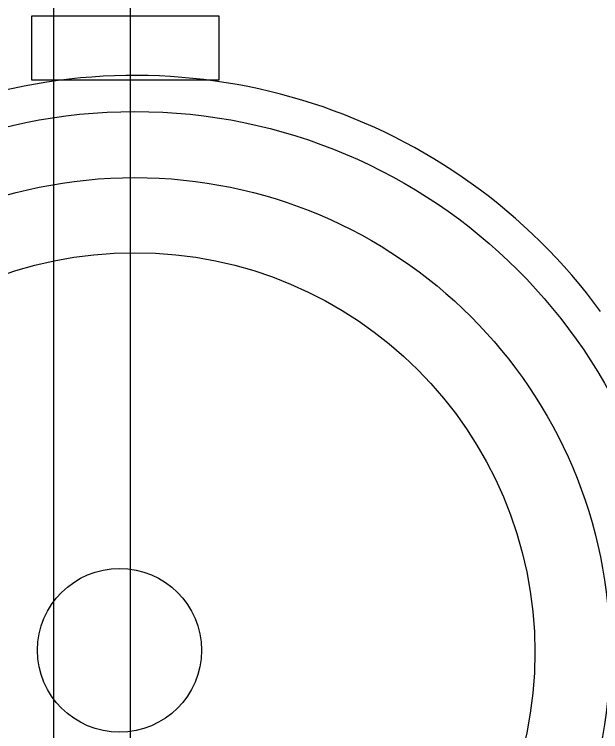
# Model space of a CAD drawing. Header units: inches. Extents: x 17051 to 22421, y 40046 to 42546.
# Drawn here: x 17242 to 17382, y 41607.1 to 41778.6 of the extents above; entities that cross this region are included whole.
import ezdxf

# ---------------------------------------------------------------- set-up
doc = ezdxf.new("R2010")
doc.units = ezdxf.units.IN
doc.header["$MEASUREMENT"] = 0
doc.layers.add('freecads.com', color=7, linetype='Continuous')

msp = doc.modelspace()

# ---------------------------------------------------------------- linework, layer by layer
at = {"layer": 'freecads.com', "ltscale": 0.5}
for p, q in [((17251.39, 41802.06), (17251.39, 40882.06)), ((17269.78, 40901.87), (17269.78, 41786.97))]:
    msp.add_line(p, q, dxfattribs=at)
at = {"layer": 'freecads.com'}
for p, q in [((17246.1, 41778.17), (17246.1, 41762.96)), ((17290.92, 41778.17), (17246.1, 41778.17)), ((17290.92, 41762.96), (17290.92, 41778.17)), ((17246.1, 41762.96), (17290.92, 41762.96))]:
    msp.add_line(p, q, dxfattribs=at)
for centre, radius in [((17270.79, 41626.09), 129.29), ((17270.79, 41626.09), 113.5), ((17270.79, 41626.09), 95.55), ((17267.13, 41626.58), 19.58)]:
    msp.add_circle(centre, radius, dxfattribs=at)
msp.add_arc((17270.79, 41626.09), 137.91, 36.2271, 323.025, dxfattribs=at)

doc.saveas('drawing.dxf')
